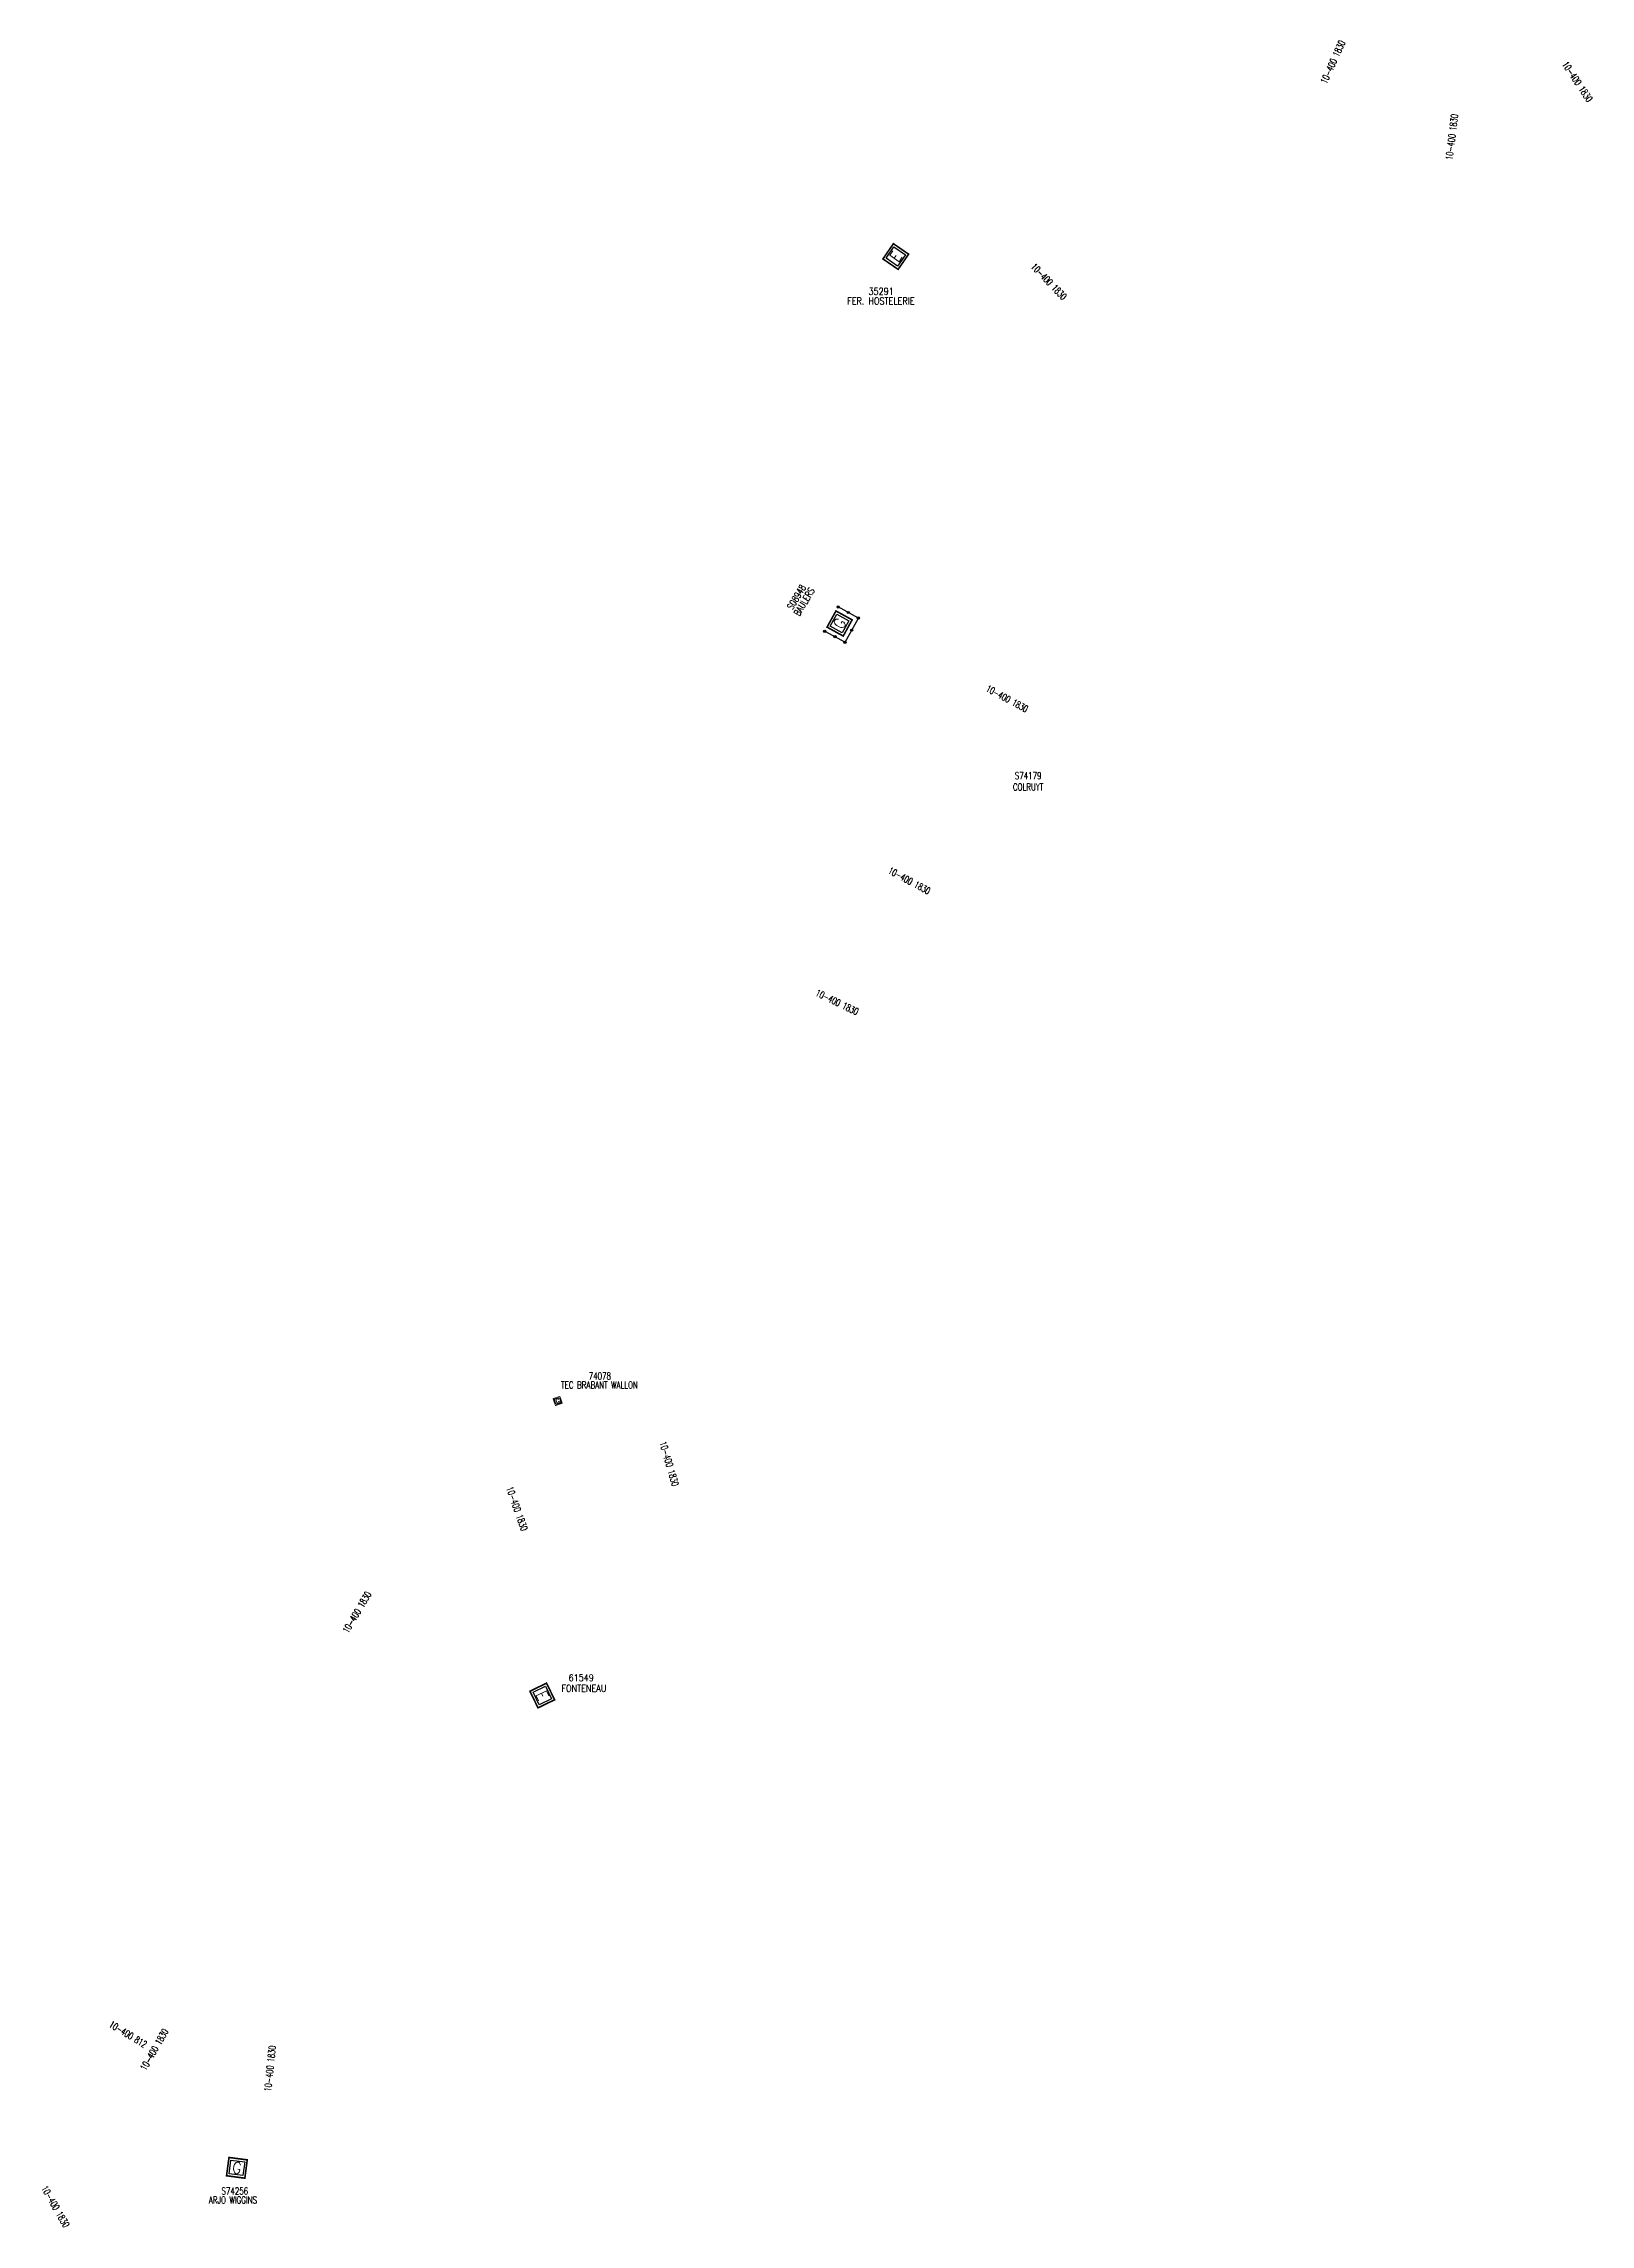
# Model space of a CAD drawing. Header units: millimetres. Extents: x 146999 to 148000, y 144009 to 144973.
# Drawn here: x 147512.1 to 147847.2, y 144030.9 to 144503.3 of the extents above; entities that cross this region are included whole.
import ezdxf
from ezdxf.enums import TextEntityAlignment as Align

# ---------------------------------------------------------------- set-up
doc = ezdxf.new("R2010")
doc.units = ezdxf.units.MM
doc.layers.get('0').update_dxf_attribs({"linetype": 'CONTINUOUS'})
for name, color, linetype in [('G_210', 7, 'CONTINUOUS'), ('M_200', 7, 'CONTINUOUS'), ('W0322', 7, 'CONTINUOUS'), ('W0432', 7, 'CONTINUOUS'), ('W0473', 7, 'CONTINUOUS')]:
    doc.layers.add(name, color=color, linetype=linetype)
doc.styles.add('M_ROMANS', font='ROMANS.shx', dxfattribs={"width": 0.75})
doc.styles.get("Standard").update_dxf_attribs({"font": 'romans.shx', "width": 0.85})

# ---------------------------------------------------------------- blocks, each defined once
blk = doc.blocks.new('M_200_56')
at = {"color": 0, "linetype": 'Continuous', "const_width": 0.35, "flags": 128}
blk.add_lwpolyline([(2, 2), (2, -2), (-2, -2), (-2, 2)], close=True, dxfattribs=at)
at = {"color": 0, "linetype": 'Continuous'}
blk.add_lwpolyline([(-1.5, 1.5), (1.5, 1.5), (1.5, -1.5), (-1.5, -1.5)], close=True, dxfattribs=at)
at = {"color": 0, "linetype": 'Continuous', "width": 0.85}
blk.add_text('E', height=2.5, dxfattribs=at).set_placement((0, 0), align=Align.MIDDLE_CENTER)
for tag, p in [('NUM', (0, 15.06)), ('NOM', (0, 8.65))]:
    blk.add_attdef(tag, text='', height=4, dxfattribs=at).set_placement(p, align=Align.MIDDLE)
at = {"color": 0, "linetype": 'Continuous', "style": 'M_ROMANS', "width": 0.75, "flags": 3}
for tag, p in [('DEF_LEG', (-0.13, -4.99)), ('DEF_COUP', (-0.13, -7.49)), ('DEF_TYPE', (-0.13, -9.99))]:
    blk.add_attdef(tag, text='', height=1.2, dxfattribs=at).set_placement(p, align=Align.MIDDLE)
blk = doc.blocks.new('G_210_23')
at = {"layer": 'G_210', "color": 0, "linetype": 'Continuous', "const_width": 0.35, "flags": 128}
blk.add_lwpolyline([(4, 4), (4, 0), (0, 0), (0, 4)], close=True, dxfattribs=at)
at = {"layer": 'G_210', "color": 0, "linetype": 'Continuous'}
blk.add_lwpolyline([(0.5, 3.5), (3.5, 3.5), (3.5, 0.5), (0.5, 0.5)], close=True, dxfattribs=at)
at = {"layer": 'G_210', "insert": (2, 2), "char_height": 2.5, "width": 4, "attachment_point": 5}
blk.add_mtext('G', dxfattribs=at)
at = {"layer": 'G_210', "color": 0, "linetype": 'Continuous', "width": 0.75}
for tag, height, p in [('NUM', 4, (2, 16)), ('NOM', 4, (2, 11)), ('BCL', 3, (2, 7))]:
    blk.add_attdef(tag, text='', height=height, dxfattribs=at).set_placement(p, align=Align.MIDDLE)
at = {"layer": 'G_210', "color": 0, "linetype": 'Continuous', "width": 0.75, "flags": 3}
for tag, p in [('DEF_LEG', (2.14, -3.11)), ('DEF_COUP', (2.14, -5.61)), ('DEF_TYPE', (2.14, -8.11))]:
    blk.add_attdef(tag, text='', height=1.2, dxfattribs=at).set_placement(p, align=Align.MIDDLE)
blk = doc.blocks.new('T322O')
at = {"color": 0, "linetype": 'Continuous'}
for radius in [0.25, 0.15]:
    blk.add_circle((0, 0), radius, dxfattribs=at)

msp = doc.modelspace()

# ---------------------------------------------------------------- linework, layer by layer
at = {"layer": 'W0322', "color": 252, "flags": 128}
msp.add_lwpolyline([(147681.37, 144375.98), (147685.76, 144373.57), (147688.65, 144378.83), (147684.26, 144381.23)], dxfattribs=at)

# ---------------------------------------------------------------- block references
at = {"layer": 'G_210'}
ref = msp.add_blockref('G_210_23', (147685.36, 144374.93), dxfattribs=dict(at, rotation=61.20604670680177))
ref.add_attrib('NUM', 'S08948', dxfattribs={"color": 0, "linetype": 'Continuous', "height": 1.5, "rotation": 59.0481, "width": 0.75}).set_placement((147675.24, 144383.37), align=Align.MIDDLE)
ref.add_attrib('NOM', 'BAULERS', dxfattribs={"color": 0, "linetype": 'Continuous', "height": 1.5, "rotation": 59.0481, "width": 0.75}).set_placement((147676.9, 144382.35), align=Align.MIDDLE)
ref = msp.add_blockref('G_210_23', (147623, 144208.22), dxfattribs=dict(at, xscale=0.3999999999863366, yscale=0.4000000000232831, zscale=0.399999999999977, rotation=19.14678038380604))
ref.add_attrib('NUM', '74078', dxfattribs={"color": 0, "linetype": 'Continuous', "height": 1.5, "width": 0.75}).set_placement((147632.63, 144214.66), align=Align.MIDDLE)
ref.add_attrib('NOM', 'TEC BRABANT WALLON', dxfattribs={"color": 0, "linetype": 'Continuous', "height": 1.5, "width": 0.75}).set_placement((147632.55, 144212.71), align=Align.MIDDLE)
ref = msp.add_blockref('G_210_23', (147551.76, 144041.41), dxfattribs=dict(at, rotation=352.4352047824294))
ref.add_attrib('NUM', 'S74256', dxfattribs={"color": 0, "linetype": 'Continuous', "height": 1.5, "width": 0.75}).set_placement((147553.56, 144038.11), align=Align.MIDDLE)
ref.add_attrib('NOM', 'ARJO WIGGINS', dxfattribs={"color": 0, "linetype": 'Continuous', "height": 1.5, "width": 0.75}).set_placement((147553.15, 144036.15), align=Align.MIDDLE)
at = {"layer": 'M_200'}
ref = msp.add_blockref('M_200_56', (147696.74, 144457.13), dxfattribs=dict(at, rotation=55.46664278405695))
ref.add_attrib('NUM', '35291', dxfattribs={"layer": '0', "color": 0, "linetype": 'Continuous', "height": 1.5, "width": 0.85}).set_placement((147693.57, 144449.6), align=Align.MIDDLE)
ref.add_attrib('NOM', 'FER. HOSTELERIE', dxfattribs={"layer": '0', "color": 0, "linetype": 'Continuous', "height": 1.5, "width": 0.85}).set_placement((147693.51, 144447.52), align=Align.MIDDLE)
ref = msp.add_blockref('M_200_56', (147620.16, 144145.44), dxfattribs=dict(at, rotation=295.8844712379142))
ref.add_attrib('NUM', '61549', dxfattribs={"layer": '0', "color": 0, "linetype": 'Continuous', "height": 1.5, "width": 0.85}).set_placement((147628.59, 144149.27), align=Align.MIDDLE)
ref.add_attrib('NOM', 'FONTENEAU', dxfattribs={"layer": '0', "color": 0, "linetype": 'Continuous', "height": 1.5, "width": 0.85}).set_placement((147629.19, 144146.99), align=Align.MIDDLE)
at = {"layer": 'W0322', "color": 252}
for p, rotation in [((147684.26, 144381.23), 331.2060467066284), ((147686.46, 144380.03), 151.2060467062262), ((147688.65, 144378.83), 151.2060467065657), ((147681.37, 144375.98), 331.2060467065658), ((147683.57, 144374.77), 331.2060467065658), ((147685.76, 144373.57), 151.2060467055804), ((147687.2, 144376.2), 61.20604670658585)]:
    msp.add_blockref('T322O', p, dxfattribs=dict(at, rotation=rotation))

# ---------------------------------------------------------------- texts
at = {"layer": 'W0432', "color": 252, "linetype": 'Continuous', "width": 0.75}
for s, p in [('S74179', (147725.42, 144344.67)), ('COLRUYT', (147725.42, 144342.24))]:
    msp.add_text(s, height=1.5, dxfattribs=at).set_placement(p, align=Align.MIDDLE_CENTER)
at = {"layer": 'W0473', "color": 252, "linetype": 'Continuous', "width": 0.6}
for s, rotation, p in [('10-400 1830', 65.906, (147791.45, 144499.28)), ('10-400 1830', 303.7819, (147844.41, 144495.01)), ('10-400 1830', 82.8513, (147817.21, 144483.03)), ('10-400 1830', 331.4307, (147720.85, 144361.36)), ('10-400 1830', 331.7369, (147699.67, 144321.93)), ('10-400 1830', 334.0815, (147684.04, 144295.61)), ('10-400 1830', 286.3314, (147647.65, 144195.63)), ('10-400 1830', 289.29, (147614.69, 144185.91)), ('10-400 1830', 59.2997, (147580.02, 144163.47)), ('10-400 812', 328.5853, (147530.43, 144072.05)), ('10-400 1830', 60.0756, (147536.12, 144068.75)), ('10-400 1830', 84.0516, (147561.17, 144064.64)), ('10-400 1830', 299.7406, (147514.7, 144034.73))]:
    msp.add_text(s, height=1.5, rotation=rotation, dxfattribs=at).set_placement(p, align=Align.MIDDLE_CENTER)
at = {"layer": 'W0473', "linetype": 'Continuous', "width": 0.6}
msp.add_text('10-400 1830', height=1.5, rotation=313.9921, dxfattribs=at).set_placement((147729.91, 144451.72), align=Align.MIDDLE_CENTER)

doc.saveas('drawing.dxf')
